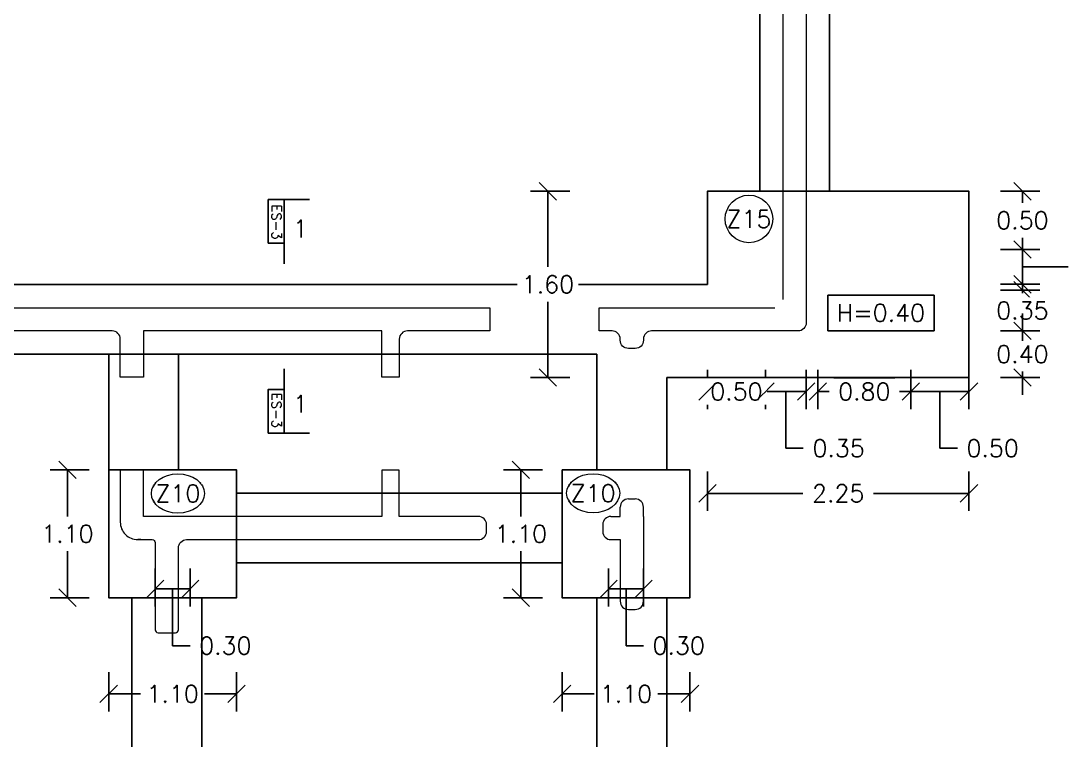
# Model space of a CAD drawing. Header units: metres. Extents: x -25 to 234, y -27 to 52.
# Drawn here: x 94.19 to 103.21, y -11.92 to -5.74 of the extents above; entities that cross this region are included whole.
import ezdxf

# ---------------------------------------------------------------- set-up
doc = ezdxf.new("R2010")
doc.units = ezdxf.units.M
doc.header["$LTSCALE"] = 0.1
doc.header["$MEASUREMENT"] = 0
doc.header["$PDMODE"] = 66
doc.linetypes.add('CONTINUA', pattern=[0])
doc.layers.add('0-S-GRID-IDEN', color=1, linetype='Continuous', lineweight=9)
doc.layers.add('A-WALL', color=7, linetype='Continuous', lineweight=5)
for name, color, linetype in [('DIMENSIONES', 7, 'Continuous'), ('DIMTEXTO', 4, 'Continuous'), ('HATCH', 8, 'Continuous'), ('TEXTOS', 4, 'Continuous'), ('ZAPATAS', 6, 'Continuous')]:
    doc.layers.add(name, color=color, linetype=linetype)
doc.styles.add('SMPLEX', font='simplex.shx')
doc.dimstyles.new('DIM-75', dxfattribs={"dimscale": 0.75, "dimtxt": 0.2, "dimasz": 0.2, "dimexe": 0.2, "dimexo": 0.2, "dimgap": 0.1, "dimtad": 0, "dimtih": 1, "dimtoh": 1, "dimzin": 0, "dimdsep": 46, "dimtxsty": 'SMPLEX', "dimblk1": 'OBLIQUE', "dimblk2": 'OBLIQUE', "dimsah": 1, "dimcen": 0.2, "dimclrd": 4, "dimclre": 4, "dimclrt": 4, "dimadec": 0, "dimazin": 0, "dimtfac": 1, "dimtmove": 1, "dimatfit": 3, "dimldrblk": 'OPEN30', "dimfxl": 0.25, "dimfxlon": 1, "dimtfill": 1, "dimtolj": 1, "dimtzin": 0, "dimarcsym": 0})

# ---------------------------------------------------------------- blocks, each defined once
blk = doc.blocks.new('A$C2bbc346b')
at = {"layer": 'A-WALL', "color": 8}
for p, q in [((7.8, -0.27), (7.8, -6.13)), ((6.4, -7.9952), (6.4, -7.9145)), ((6.47, -7.8445), (6.53, -7.8445)), ((6.6, -7.9945), (6.6, -7.9145)), ((6.32, -7.9945), (6.4, -7.9945)), ((6.6, -7.9945), (6.6, -8.7245)), ((6.25, -8.0645), (6.25, -8.1245)), ((6.32, -8.1945), (6.4, -8.1945)), ((6.4, -8.1945), (6.4, -8.7245)), ((6.47, -8.7945), (6.53, -8.7945)), ((2.425, -8.9945), (2.575, -8.9945))]:
    blk.add_line(p, q, dxfattribs=at)
at = {"layer": 'A-WALL', "color": 8, "transparency": 33554684}
blk.add_line((2.2752, -8.1945), (2.2502, -8.1945), dxfattribs=at)
at = {"layer": 'A-WALL', "color": 8}
for points in [[(8, -0.27), (8, -6.33, -0.414214), (7.93, -6.4), (6.67, -6.4, 0.414214), (6.6, -6.47), (6.6, -6.48, -0.414214), (6.53, -6.55), (6.47, -6.55, -0.414214), (6.4, -6.48), (6.4, -6.47, 0.414214), (6.33, -6.4), (6.22, -6.4), (6.22, -6.2), (7.73, -6.2)], [(0.27, -6.2), (5.28, -6.2), (5.28, -6.4), (4.57, -6.4, 0.414214), (4.5, -6.47), (4.5, -6.7973), (4.35, -6.7973), (4.35, -6.4), (2.3, -6.4), (2.3, -6.7973), (2.1, -6.7973), (2.1, -6.47, 0.414214), (2.03, -6.4), (0.07, -6.4)], [(4.35, -7.9945), (2.3, -7.9945), (2.3, -7.5973), (2.1, -7.5973), (2.1, -8.0445, 0.414214), (2.25, -8.1945), (2.375, -8.1945, -0.414214), (2.4, -8.2195)]]:
    blk.add_lwpolyline(points, format="xyb", dxfattribs=at)
blk.add_lwpolyline([(4.5, -7.9952), (4.5, -7.5973), (4.35, -7.5973), (4.35, -7.9952)], dxfattribs=at)
at = {"layer": 'A-WALL', "color": 8, "transparency": 33554684}
blk.add_lwpolyline([(2.4, -8.2189), (2.4, -8.9695, 0.414214), (2.425, -8.9945), (2.575, -8.9945, 0.414214), (2.6, -8.9695), (2.6, -8.2645, -0.414214), (2.67, -8.1945), (5.18, -8.1945, 0.414214), (5.25, -8.1245), (5.25, -8.0645, 0.414214), (5.18, -7.9945), (4.5, -7.9945)], format="xyb", dxfattribs=at)
at = {"layer": 'A-WALL', "color": 8}
for centre, start, end in [((6.47, -7.9145), 90, 180), ((6.53, -7.9145), 0, 90), ((6.32, -8.0645), 90, 180), ((6.32, -8.1245), 180, 270), ((6.47, -8.7245), 180, 270), ((6.53, -8.7245), 270, 0)]:
    blk.add_arc(centre, 0.07, start, end, dxfattribs=at)
blk = doc.blocks.new('_Oblique')
at = {"color": 0, "linetype": 'ByBlock', "lineweight": -2}
blk.add_line((-0.5, -0.5), (0.5, 0.5), dxfattribs=at)
blk = doc.blocks.new('*D417')
at = {"layer": 'Defpoints', "color": 0, "linetype": 'CONTINUA', "transparency": 16777216}
for p in [(95.3491, -10.3004), (95.6491, -10.3004), (95.6491, -10.6255)]:
    blk.add_point(p, dxfattribs=at)
at = {"layer": 'DIMENSIONES', "color": 4, "linetype": 'CONTINUA', "lineweight": -2, "transparency": 16777216}
for p, q in [((95.3491, -10.4504), (95.3491, -10.7755)), ((95.6491, -10.4504), (95.6491, -10.7755)), ((95.3491, -10.6255), (95.6491, -10.6255)), ((95.4991, -10.6255), (95.4991, -11.113)), ((95.4991, -11.113), (95.6491, -11.113))]:
    blk.add_line(p, q, dxfattribs=at)
at = {"layer": 'DIMENSIONES', "color": 4, "linetype": 'CONTINUA', "lineweight": -2, "transparency": 16777216, "xscale": 0.15, "yscale": 0.15, "zscale": 0.15, "rotation": 180}
blk.add_blockref('_Oblique', (95.3491, -10.6255), dxfattribs=at)
at = {"layer": 'DIMENSIONES', "color": 4, "linetype": 'CONTINUA', "lineweight": -2, "transparency": 16777216, "xscale": 0.15, "yscale": 0.15, "zscale": 0.15}
blk.add_blockref('_Oblique', (95.6491, -10.6255), dxfattribs=at)
at = {"layer": 'DIMENSIONES', "color": 4, "linetype": 'CONTINUA', "transparency": 16777216, "insert": (95.9527, -11.113), "char_height": 0.15, "attachment_point": 5, "style": 'SMPLEX', "bg_fill": 3, "box_fill_scale": 1.25, "bg_fill_color": 256, "bg_fill_true_color": 13158600, "bg_fill_transparency": 0}
blk.add_mtext('\\A1;0.30', dxfattribs=at)
blk = doc.blocks.new('_Open30')
at = {"layer": 'DIMTEXTO', "color": 0, "lineweight": -2}
for p, q in [((-1, 0.268), (0, 0)), ((0, 0), (-1, -0.268)), ((0, 0), (-1, 0))]:
    blk.add_line(p, q, dxfattribs=at)
blk = doc.blocks.new('*D456')
at = {"layer": 'Defpoints', "color": 0, "linetype": 'CONTINUA', "transparency": 16777216}
for p in [(101.0491, -8.0059), (101.8491, -8.0059), (101.8491, -8.928)]:
    blk.add_point(p, dxfattribs=at)
at = {"layer": 'DIMENSIONES', "color": 4, "linetype": 'CONTINUA', "lineweight": -2, "transparency": 16777216}
for p, q in [((101.0491, -8.7405), (101.0491, -9.078)), ((101.8491, -8.7405), (101.8491, -9.078)), ((101.0491, -8.928), (101.1455, -8.928)), ((101.8491, -8.928), (101.7527, -8.928))]:
    blk.add_line(p, q, dxfattribs=at)
at = {"layer": 'DIMENSIONES', "color": 4, "linetype": 'CONTINUA', "lineweight": -2, "transparency": 16777216, "xscale": 0.15, "yscale": 0.15, "zscale": 0.15, "rotation": 180}
blk.add_blockref('_Oblique', (101.0491, -8.928), dxfattribs=at)
at = {"layer": 'DIMENSIONES', "color": 4, "linetype": 'CONTINUA', "lineweight": -2, "transparency": 16777216, "xscale": 0.15, "yscale": 0.15, "zscale": 0.15}
blk.add_blockref('_Oblique', (101.8491, -8.928), dxfattribs=at)
at = {"layer": 'DIMENSIONES', "color": 4, "linetype": 'CONTINUA', "transparency": 16777216, "insert": (101.4491, -8.928), "char_height": 0.15, "attachment_point": 5, "style": 'SMPLEX', "bg_fill": 3, "box_fill_scale": 1.25, "bg_fill_color": 256, "bg_fill_true_color": 13158600, "bg_fill_transparency": 0}
blk.add_mtext('\\A1;0.80', dxfattribs=at)
blk = doc.blocks.new('*D457')
at = {"layer": 'Defpoints', "color": 0, "linetype": 'CONTINUA', "transparency": 16777216}
for p in [(101.8491, -7.7059), (102.809, -7.7059), (102.3505, -8.0059)]:
    blk.add_point(p, dxfattribs=at)
at = {"layer": 'DIMENSIONES', "color": 4, "linetype": 'CONTINUA', "lineweight": -2, "transparency": 16777216}
for p, q in [((102.6215, -7.7059), (102.959, -7.7059)), ((102.809, -8.0059), (102.809, -7.7059)), ((102.809, -7.8559), (103.0509, -7.8559)), ((103.0509, -7.8559), (103.2009, -7.8559)), ((102.6215, -8.0059), (102.959, -8.0059))]:
    blk.add_line(p, q, dxfattribs=at)
at = {"layer": 'DIMENSIONES', "color": 4, "linetype": 'CONTINUA', "lineweight": -2, "transparency": 16777216, "xscale": 0.15, "yscale": 0.15, "zscale": 0.15}
for p, rotation in [((102.809, -7.7059), 90), ((102.809, -8.0059), 270)]:
    blk.add_blockref('_Oblique', p, dxfattribs=dict(at, rotation=rotation))
at = {"layer": 'DIMENSIONES', "color": 4, "linetype": 'CONTINUA', "transparency": 16777216, "insert": (103.5045, -7.8559), "char_height": 0.15, "attachment_point": 5, "style": 'SMPLEX', "bg_fill": 3, "box_fill_scale": 1.25, "bg_fill_color": 256, "bg_fill_true_color": 13158600, "bg_fill_transparency": 0}
blk.add_mtext('\\A1;0.30', dxfattribs=at)
blk = doc.blocks.new('*D458')
at = {"layer": 'Defpoints', "color": 0, "linetype": 'CONTINUA', "transparency": 16777216}
for p in [(100.0991, -8.0069), (102.3491, -8.8616), (102.3491, -9.8033)]:
    blk.add_point(p, dxfattribs=at)
at = {"layer": 'DIMENSIONES', "color": 4, "linetype": 'CONTINUA', "lineweight": -2, "transparency": 16777216}
for p, q in [((100.0991, -9.6158), (100.0991, -9.9533)), ((102.3491, -9.6158), (102.3491, -9.9533)), ((100.0991, -9.8033), (100.9205, -9.8033)), ((102.3491, -9.8033), (101.5277, -9.8033))]:
    blk.add_line(p, q, dxfattribs=at)
at = {"layer": 'DIMENSIONES', "color": 4, "linetype": 'CONTINUA', "lineweight": -2, "transparency": 16777216, "xscale": 0.15, "yscale": 0.15, "zscale": 0.15, "rotation": 180}
blk.add_blockref('_Oblique', (100.0991, -9.8033), dxfattribs=at)
at = {"layer": 'DIMENSIONES', "color": 4, "linetype": 'CONTINUA', "lineweight": -2, "transparency": 16777216, "xscale": 0.15, "yscale": 0.15, "zscale": 0.15}
blk.add_blockref('_Oblique', (102.3491, -9.8033), dxfattribs=at)
at = {"layer": 'DIMENSIONES', "color": 4, "linetype": 'CONTINUA', "transparency": 16777216, "insert": (101.2241, -9.8033), "char_height": 0.15, "attachment_point": 5, "style": 'SMPLEX', "bg_fill": 3, "box_fill_scale": 1.25, "bg_fill_color": 256, "bg_fill_true_color": 13158600, "bg_fill_transparency": 0}
blk.add_mtext('\\A1;2.25', dxfattribs=at)
blk = doc.blocks.new('*D459')
at = {"layer": 'Defpoints', "color": 0, "linetype": 'CONTINUA', "transparency": 16777216}
for p in [(100.9491, -8.0559), (100.9491, -8.4059), (102.809, -8.4059)]:
    blk.add_point(p, dxfattribs=at)
at = {"layer": 'DIMENSIONES', "color": 4, "linetype": 'CONTINUA', "lineweight": -2, "transparency": 16777216}
for p, q in [((102.809, -8.0559), (102.809, -7.9059)), ((102.6215, -8.0559), (102.959, -8.0559)), ((102.809, -8.0559), (102.809, -8.0809)), ((102.809, -8.4059), (102.809, -8.3809)), ((102.6215, -8.4059), (102.959, -8.4059)), ((102.809, -8.4059), (102.809, -8.5559))]:
    blk.add_line(p, q, dxfattribs=at)
at = {"layer": 'DIMENSIONES', "color": 4, "linetype": 'CONTINUA', "lineweight": -2, "transparency": 16777216, "xscale": 0.15, "yscale": 0.15, "zscale": 0.15}
for p, rotation in [((102.809, -8.0559), 270), ((102.809, -8.4059), 90)]:
    blk.add_blockref('_Oblique', p, dxfattribs=dict(at, rotation=rotation))
at = {"layer": 'DIMENSIONES', "color": 4, "linetype": 'CONTINUA', "transparency": 16777216, "insert": (102.809, -8.2309), "char_height": 0.15, "attachment_point": 5, "style": 'SMPLEX', "bg_fill": 3, "box_fill_scale": 1.25, "bg_fill_color": 256, "bg_fill_true_color": 13158600, "bg_fill_transparency": 0}
blk.add_mtext('\\A1;0.35', dxfattribs=at)
blk = doc.blocks.new('*D461')
at = {"layer": 'Defpoints', "color": 0, "linetype": 'CONTINUA', "transparency": 16777216}
for p in [(102.3491, -7.2059), (102.809, -7.2059), (101.8491, -7.7059)]:
    blk.add_point(p, dxfattribs=at)
at = {"layer": 'DIMENSIONES', "color": 4, "linetype": 'CONTINUA', "lineweight": -2, "transparency": 16777216}
for p, q in [((102.6215, -7.2059), (102.959, -7.2059)), ((102.809, -7.2059), (102.809, -7.3059)), ((102.809, -7.7059), (102.809, -7.6059)), ((102.6215, -7.7059), (102.959, -7.7059))]:
    blk.add_line(p, q, dxfattribs=at)
at = {"layer": 'DIMENSIONES', "color": 4, "linetype": 'CONTINUA', "lineweight": -2, "transparency": 16777216, "xscale": 0.15, "yscale": 0.15, "zscale": 0.15}
for p, rotation in [((102.809, -7.2059), 90), ((102.809, -7.7059), 270)]:
    blk.add_blockref('_Oblique', p, dxfattribs=dict(at, rotation=rotation))
at = {"layer": 'DIMENSIONES', "color": 4, "linetype": 'CONTINUA', "transparency": 16777216, "insert": (102.809, -7.4559), "char_height": 0.15, "attachment_point": 5, "style": 'SMPLEX', "bg_fill": 3, "box_fill_scale": 1.25, "bg_fill_color": 256, "bg_fill_true_color": 13158600, "bg_fill_transparency": 0}
blk.add_mtext('\\A1;0.50', dxfattribs=at)
blk = doc.blocks.new('*D462')
at = {"layer": 'Defpoints', "color": 0, "linetype": 'CONTINUA', "transparency": 16777216}
for p in [(101.8491, -8.0059), (102.3491, -8.0064), (101.8491, -8.928)]:
    blk.add_point(p, dxfattribs=at)
at = {"layer": 'DIMENSIONES', "color": 4, "linetype": 'CONTINUA', "lineweight": -2, "transparency": 16777216}
for p, q in [((101.8491, -8.7405), (101.8491, -9.078)), ((102.3491, -8.7405), (102.3491, -9.078)), ((102.3491, -8.928), (101.8491, -8.928)), ((102.0991, -8.928), (102.0991, -9.4155)), ((102.0991, -9.4155), (102.2491, -9.4155))]:
    blk.add_line(p, q, dxfattribs=at)
at = {"layer": 'DIMENSIONES', "color": 4, "linetype": 'CONTINUA', "lineweight": -2, "transparency": 16777216, "xscale": 0.15, "yscale": 0.15, "zscale": 0.15, "rotation": 180}
blk.add_blockref('_Oblique', (101.8491, -8.928), dxfattribs=at)
at = {"layer": 'DIMENSIONES', "color": 4, "linetype": 'CONTINUA', "lineweight": -2, "transparency": 16777216, "xscale": 0.15, "yscale": 0.15, "zscale": 0.15}
blk.add_blockref('_Oblique', (102.3491, -8.928), dxfattribs=at)
at = {"layer": 'DIMENSIONES', "color": 4, "linetype": 'CONTINUA', "transparency": 16777216, "insert": (102.5527, -9.4155), "char_height": 0.15, "attachment_point": 5, "style": 'SMPLEX', "bg_fill": 3, "box_fill_scale": 1.25, "bg_fill_color": 256, "bg_fill_true_color": 13158600, "bg_fill_transparency": 0}
blk.add_mtext('\\A1;0.50', dxfattribs=at)
blk = doc.blocks.new('*D460')
at = {"layer": 'Defpoints', "color": 0, "linetype": 'CONTINUA', "transparency": 16777216}
for p in [(100.5991, -8.4059), (100.9491, -8.4059), (100.5991, -8.928)]:
    blk.add_point(p, dxfattribs=at)
at = {"layer": 'DIMENSIONES', "color": 4, "linetype": 'CONTINUA', "lineweight": -2, "transparency": 16777216}
for p, q in [((100.5991, -8.7405), (100.5991, -9.078)), ((100.9491, -8.7405), (100.9491, -9.078)), ((100.9491, -8.928), (100.5991, -8.928)), ((100.7741, -8.928), (100.7741, -9.4155)), ((100.7741, -9.4155), (100.9241, -9.4155))]:
    blk.add_line(p, q, dxfattribs=at)
at = {"layer": 'DIMENSIONES', "color": 4, "linetype": 'CONTINUA', "lineweight": -2, "transparency": 16777216, "xscale": 0.15, "yscale": 0.15, "zscale": 0.15, "rotation": 180}
blk.add_blockref('_Oblique', (100.5991, -8.928), dxfattribs=at)
at = {"layer": 'DIMENSIONES', "color": 4, "linetype": 'CONTINUA', "lineweight": -2, "transparency": 16777216, "xscale": 0.15, "yscale": 0.15, "zscale": 0.15}
blk.add_blockref('_Oblique', (100.9491, -8.928), dxfattribs=at)
at = {"layer": 'DIMENSIONES', "color": 4, "linetype": 'CONTINUA', "transparency": 16777216, "insert": (101.2277, -9.4155), "char_height": 0.15, "attachment_point": 5, "style": 'SMPLEX', "bg_fill": 3, "box_fill_scale": 1.25, "bg_fill_color": 256, "bg_fill_true_color": 13158600, "bg_fill_transparency": 0}
blk.add_mtext('\\A1;0.35', dxfattribs=at)
blk = doc.blocks.new('*D544')
at = {"layer": 'Defpoints', "color": 0, "linetype": 'CONTINUA', "transparency": 16777216}
for p in [(94.9491, -10.7004), (96.0491, -10.7004), (96.0491, -11.5277)]:
    blk.add_point(p, dxfattribs=at)
at = {"layer": 'DIMENSIONES', "color": 4, "linetype": 'CONTINUA', "lineweight": -2, "transparency": 16777216}
for p, q in [((94.9491, -11.3402), (94.9491, -11.6777)), ((96.0491, -11.3402), (96.0491, -11.6777)), ((94.9491, -11.5277), (95.2241, -11.5277)), ((96.0491, -11.5277), (95.7741, -11.5277))]:
    blk.add_line(p, q, dxfattribs=at)
at = {"layer": 'DIMENSIONES', "color": 4, "linetype": 'CONTINUA', "lineweight": -2, "transparency": 16777216, "xscale": 0.15, "yscale": 0.15, "zscale": 0.15, "rotation": 180}
blk.add_blockref('_Oblique', (94.9491, -11.5277), dxfattribs=at)
at = {"layer": 'DIMENSIONES', "color": 4, "linetype": 'CONTINUA', "lineweight": -2, "transparency": 16777216, "xscale": 0.15, "yscale": 0.15, "zscale": 0.15}
blk.add_blockref('_Oblique', (96.0491, -11.5277), dxfattribs=at)
at = {"layer": 'DIMENSIONES', "color": 4, "linetype": 'CONTINUA', "transparency": 16777216, "insert": (95.4991, -11.5277), "char_height": 0.15, "attachment_point": 5, "style": 'SMPLEX', "bg_fill": 3, "box_fill_scale": 1.25, "bg_fill_color": 256, "bg_fill_true_color": 13158600, "bg_fill_transparency": 0}
blk.add_mtext('\\A1;1.10', dxfattribs=at)
blk = doc.blocks.new('*D545')
at = {"layer": 'Defpoints', "color": 0, "linetype": 'CONTINUA', "transparency": 16777216}
for p in [(94.5946, -9.6015), (94.9491, -9.6015), (94.9491, -10.7004)]:
    blk.add_point(p, dxfattribs=at)
at = {"layer": 'DIMENSIONES', "color": 4, "linetype": 'CONTINUA', "lineweight": -2, "transparency": 16777216}
for p, q in [((94.7821, -9.6015), (94.4446, -9.6015)), ((94.5946, -9.6015), (94.5946, -10.0009)), ((94.5946, -10.7004), (94.5946, -10.3009)), ((94.7821, -10.7004), (94.4446, -10.7004))]:
    blk.add_line(p, q, dxfattribs=at)
at = {"layer": 'DIMENSIONES', "color": 4, "linetype": 'CONTINUA', "lineweight": -2, "transparency": 16777216, "xscale": 0.15, "yscale": 0.15, "zscale": 0.15}
for p, rotation in [((94.5946, -9.6015), 90), ((94.5946, -10.7004), 270)]:
    blk.add_blockref('_Oblique', p, dxfattribs=dict(at, rotation=rotation))
at = {"layer": 'DIMENSIONES', "color": 4, "linetype": 'CONTINUA', "transparency": 16777216, "insert": (94.5946, -10.1509), "char_height": 0.15, "attachment_point": 5, "style": 'SMPLEX', "bg_fill": 3, "box_fill_scale": 1.25, "bg_fill_color": 256, "bg_fill_true_color": 13158600, "bg_fill_transparency": 0}
blk.add_mtext('\\A1;1.10', dxfattribs=at)
blk = doc.blocks.new('*D546')
at = {"layer": 'Defpoints', "color": 0, "linetype": 'CONTINUA', "transparency": 16777216}
for p in [(99.2491, -10.3004), (99.5491, -10.3004), (99.5491, -10.6255)]:
    blk.add_point(p, dxfattribs=at)
at = {"layer": 'DIMENSIONES', "color": 4, "linetype": 'CONTINUA', "lineweight": -2, "transparency": 16777216}
for p, q in [((99.2491, -10.4504), (99.2491, -10.7755)), ((99.5491, -10.4504), (99.5491, -10.7755)), ((99.2491, -10.6255), (99.5491, -10.6255)), ((99.3991, -10.6255), (99.3991, -11.113)), ((99.3991, -11.113), (99.5491, -11.113))]:
    blk.add_line(p, q, dxfattribs=at)
at = {"layer": 'DIMENSIONES', "color": 4, "linetype": 'CONTINUA', "lineweight": -2, "transparency": 16777216, "xscale": 0.15, "yscale": 0.15, "zscale": 0.15, "rotation": 180}
blk.add_blockref('_Oblique', (99.2491, -10.6255), dxfattribs=at)
at = {"layer": 'DIMENSIONES', "color": 4, "linetype": 'CONTINUA', "lineweight": -2, "transparency": 16777216, "xscale": 0.15, "yscale": 0.15, "zscale": 0.15}
blk.add_blockref('_Oblique', (99.5491, -10.6255), dxfattribs=at)
at = {"layer": 'DIMENSIONES', "color": 4, "linetype": 'CONTINUA', "transparency": 16777216, "insert": (99.8527, -11.113), "char_height": 0.15, "attachment_point": 5, "style": 'SMPLEX', "bg_fill": 3, "box_fill_scale": 1.25, "bg_fill_color": 256, "bg_fill_true_color": 13158600, "bg_fill_transparency": 0}
blk.add_mtext('\\A1;0.30', dxfattribs=at)
blk = doc.blocks.new('*D547')
at = {"layer": 'Defpoints', "color": 0, "linetype": 'CONTINUA', "transparency": 16777216}
for p in [(98.8491, -10.7004), (99.9491, -10.7004), (99.9491, -11.5277)]:
    blk.add_point(p, dxfattribs=at)
at = {"layer": 'DIMENSIONES', "color": 4, "linetype": 'CONTINUA', "lineweight": -2, "transparency": 16777216}
for p, q in [((98.8491, -11.3402), (98.8491, -11.6777)), ((99.9491, -11.3402), (99.9491, -11.6777)), ((98.8491, -11.5277), (99.1241, -11.5277)), ((99.9491, -11.5277), (99.6741, -11.5277))]:
    blk.add_line(p, q, dxfattribs=at)
at = {"layer": 'DIMENSIONES', "color": 4, "linetype": 'CONTINUA', "lineweight": -2, "transparency": 16777216, "xscale": 0.15, "yscale": 0.15, "zscale": 0.15, "rotation": 180}
blk.add_blockref('_Oblique', (98.8491, -11.5277), dxfattribs=at)
at = {"layer": 'DIMENSIONES', "color": 4, "linetype": 'CONTINUA', "lineweight": -2, "transparency": 16777216, "xscale": 0.15, "yscale": 0.15, "zscale": 0.15}
blk.add_blockref('_Oblique', (99.9491, -11.5277), dxfattribs=at)
at = {"layer": 'DIMENSIONES', "color": 4, "linetype": 'CONTINUA', "transparency": 16777216, "insert": (99.3991, -11.5277), "char_height": 0.15, "attachment_point": 5, "style": 'SMPLEX', "bg_fill": 3, "box_fill_scale": 1.25, "bg_fill_color": 256, "bg_fill_true_color": 13158600, "bg_fill_transparency": 0}
blk.add_mtext('\\A1;1.10', dxfattribs=at)
blk = doc.blocks.new('*D548')
at = {"layer": 'Defpoints', "color": 0, "linetype": 'CONTINUA', "transparency": 16777216}
for p in [(98.4946, -9.6015), (98.8491, -9.6015), (98.8491, -10.7004)]:
    blk.add_point(p, dxfattribs=at)
at = {"layer": 'DIMENSIONES', "color": 4, "linetype": 'CONTINUA', "lineweight": -2, "transparency": 16777216}
for p, q in [((98.6821, -9.6015), (98.3446, -9.6015)), ((98.4946, -9.6015), (98.4946, -10.0009)), ((98.4946, -10.7004), (98.4946, -10.3009)), ((98.6821, -10.7004), (98.3446, -10.7004))]:
    blk.add_line(p, q, dxfattribs=at)
at = {"layer": 'DIMENSIONES', "color": 4, "linetype": 'CONTINUA', "lineweight": -2, "transparency": 16777216, "xscale": 0.15, "yscale": 0.15, "zscale": 0.15}
for p, rotation in [((98.4946, -9.6015), 90), ((98.4946, -10.7004), 270)]:
    blk.add_blockref('_Oblique', p, dxfattribs=dict(at, rotation=rotation))
at = {"layer": 'DIMENSIONES', "color": 4, "linetype": 'CONTINUA', "transparency": 16777216, "insert": (98.4946, -10.1509), "char_height": 0.15, "attachment_point": 5, "style": 'SMPLEX', "bg_fill": 3, "box_fill_scale": 1.25, "bg_fill_color": 256, "bg_fill_true_color": 13158600, "bg_fill_transparency": 0}
blk.add_mtext('\\A1;1.10', dxfattribs=at)
blk = doc.blocks.new('*D966')
at = {"layer": 'Defpoints', "color": 0, "linetype": 'CONTINUA', "transparency": 16777216}
for p in [(100.5991, -8.4059), (100.5991, -8.8069), (102.809, -8.8069)]:
    blk.add_point(p, dxfattribs=at)
at = {"layer": 'DIMTEXTO', "color": 4, "linetype": 'CONTINUA', "lineweight": -2, "transparency": 16777216}
for p, q in [((102.809, -8.4059), (102.809, -8.2559)), ((102.6215, -8.4059), (102.959, -8.4059)), ((102.809, -8.4059), (102.809, -8.4564)), ((102.6215, -8.8069), (102.959, -8.8069)), ((102.809, -8.8069), (102.809, -8.7564)), ((102.809, -8.8069), (102.809, -8.9569))]:
    blk.add_line(p, q, dxfattribs=at)
at = {"layer": 'DIMTEXTO', "color": 4, "linetype": 'CONTINUA', "lineweight": -2, "transparency": 16777216, "xscale": 0.15, "yscale": 0.15, "zscale": 0.15}
for p, rotation in [((102.809, -8.4059), 270), ((102.809, -8.8069), 90)]:
    blk.add_blockref('_Oblique', p, dxfattribs=dict(at, rotation=rotation))
at = {"layer": 'DIMTEXTO', "color": 4, "linetype": 'CONTINUA', "transparency": 16777216, "insert": (102.809, -8.6064), "char_height": 0.15, "attachment_point": 5, "style": 'SMPLEX', "bg_fill": 3, "box_fill_scale": 1.25, "bg_fill_color": 256, "bg_fill_true_color": 13158600, "bg_fill_transparency": 0}
blk.add_mtext('\\A1;0.40', dxfattribs=at)
blk = doc.blocks.new('*D968')
at = {"layer": 'Defpoints', "color": 0, "linetype": 'CONTINUA', "transparency": 16777216}
for p in [(100.0991, -8.0059), (100.5991, -8.0064)]:
    blk.add_point(p, dxfattribs=at)
at = {"layer": 'DIMENSIONES', "color": 4, "linetype": 'CONTINUA', "lineweight": -2, "transparency": 16777216}
for p, q in [((100.0991, -8.7405), (100.0991, -9.078)), ((100.5991, -8.7405), (100.5991, -9.078)), ((100.5991, -8.928), (100.0991, -8.928))]:
    blk.add_line(p, q, dxfattribs=at)
at = {"layer": 'DIMENSIONES', "color": 4, "linetype": 'CONTINUA', "transparency": 16777216, "insert": (100.3491, -8.928), "char_height": 0.15, "attachment_point": 5, "style": 'SMPLEX', "bg_fill": 3, "box_fill_scale": 1.25, "bg_fill_color": 256, "bg_fill_true_color": 13158600, "bg_fill_transparency": 0}
blk.add_mtext('\\A1;0.50', dxfattribs=at)
at = {"layer": 'Defpoints', "color": 0, "linetype": 'CONTINUA', "transparency": 16777216}
blk.add_point((100.0991, -8.928), dxfattribs=at)
at = {"layer": 'DIMENSIONES', "color": 4, "linetype": 'CONTINUA', "lineweight": -2, "transparency": 16777216, "xscale": 0.15, "yscale": 0.15, "zscale": 0.15, "rotation": 180}
blk.add_blockref('_Oblique', (100.0991, -8.928), dxfattribs=at)
at = {"layer": 'DIMENSIONES', "color": 4, "linetype": 'CONTINUA', "lineweight": -2, "transparency": 16777216, "xscale": 0.15, "yscale": 0.15, "zscale": 0.15}
blk.add_blockref('_Oblique', (100.5991, -8.928), dxfattribs=at)
blk = doc.blocks.new('*D969')
at = {"layer": 'Defpoints', "color": 0, "linetype": 'CONTINUA', "transparency": 16777216}
for p in [(98.7272, -7.2059), (100.0991, -7.2059), (99.7491, -8.8069)]:
    blk.add_point(p, dxfattribs=at)
at = {"layer": 'DIMTEXTO', "color": 4, "linetype": 'CONTINUA', "lineweight": -2, "transparency": 16777216}
for p, q in [((98.9147, -7.2059), (98.5772, -7.2059)), ((98.7272, -7.2059), (98.7272, -7.8564)), ((98.7272, -8.8069), (98.7272, -8.1564)), ((98.9147, -8.8069), (98.5772, -8.8069))]:
    blk.add_line(p, q, dxfattribs=at)
at = {"layer": 'DIMTEXTO', "color": 4, "linetype": 'CONTINUA', "lineweight": -2, "transparency": 16777216, "xscale": 0.15, "yscale": 0.15, "zscale": 0.15}
for p, rotation in [((98.7272, -7.2059), 90), ((98.7272, -8.8069), 270)]:
    blk.add_blockref('_Oblique', p, dxfattribs=dict(at, rotation=rotation))
at = {"layer": 'DIMTEXTO', "color": 4, "linetype": 'CONTINUA', "transparency": 16777216, "insert": (98.7272, -8.0064), "char_height": 0.15, "attachment_point": 5, "style": 'SMPLEX', "bg_fill": 3, "box_fill_scale": 1.25, "bg_fill_color": 256, "bg_fill_true_color": 13158600, "bg_fill_transparency": 0}
blk.add_mtext('\\A1;1.60', dxfattribs=at)

msp = doc.modelspace()

# ---------------------------------------------------------------- linework, layer by layer
at = {"layer": 'TEXTOS', "color": 6, "linetype": 'Continuous', "ltscale": 0.01}
for p, q in [((96.3221, -7.2756), (96.6756, -7.2756)), ((96.3221, -9.2861), (96.6756, -9.2861))]:
    msp.add_line(p, q, dxfattribs=at)
at = {"layer": 'TEXTOS', "color": 5, "linetype": 'Continuous', "ltscale": 0.01}
for p, q in [((96.4581, -7.8298), (96.4581, -7.2756)), ((96.4581, -8.7319), (96.4581, -9.2861))]:
    msp.add_line(p, q, dxfattribs=at)
at = {"layer": 'TEXTOS', "color": 8, "linetype": 'Continuous', "ltscale": 0.01}
for points in [[(96.3221, -7.2756), (96.4581, -7.2756), (96.4581, -7.6516), (96.3221, -7.6516)], [(96.3221, -9.2861), (96.4581, -9.2861), (96.4581, -8.9101), (96.3221, -8.9101)]]:
    msp.add_lwpolyline(points, close=True, dxfattribs=at)
at = {"layer": 'ZAPATAS', "lineweight": 25}
for p, q in [((100.5491, -7.2059), (100.5491, -2.8559)), ((101.1491, -2.8559), (101.1491, -7.2059)), ((93.7991, -8.6069), (99.1491, -8.6069)), ((95.5491, -9.6015), (95.5491, -8.6069)), ((99.1491, -9.6015), (99.1491, -8.6069)), ((99.7491, -9.6015), (99.7491, -8.8069))]:
    msp.add_line(p, q, dxfattribs=at)

# ---------------------------------------------------------------- block references
at = {"layer": 'HATCH', "ltscale": 0.2}
msp.add_blockref('A$C2bbc346b', (92.9491, -2.0069), dxfattribs=at)

# ---------------------------------------------------------------- texts
at = {"layer": 'TEXTOS', "color": 4, "ltscale": 0.5, "char_height": 0.0825, "attachment_point": 5, "rotation": 270, "style": 'SMPLEX'}
for insert in [(96.3937, -7.4711), (96.3937, -9.0906)]:
    msp.add_mtext('ES-3', dxfattribs=dict(at, insert=insert))

# ---------------------------------------------------------------- next in the draw order: texts
at = {"layer": 'DIMTEXTO', "color": 4, "lineweight": -3, "char_height": 0.15, "attachment_point": 5, "style": 'SMPLEX', "bg_fill": 3, "box_fill_scale": 1.1, "bg_fill_color": 256, "bg_fill_true_color": 13158600, "bg_fill_transparency": 0}
for insert in [(96.5981, -7.5274), (96.5981, -9.0343)]:
    msp.add_mtext('1', dxfattribs=dict(at, insert=insert))

# ---------------------------------------------------------------- next in the draw order: dimensions: what is measured, and where the dimension line sits
at = {"layer": 'DIMENSIONES', "linetype": 'CONTINUA'}
for base, p1, p2, picture, middle in [((101.8491, -8.928), (101.0491, -8.0059), (101.8491, -8.0059), '*D456', (101.4491, -8.928)), ((95.6491, -10.6255), (95.3491, -10.3004), (95.6491, -10.3004), '*D417', (95.7241, -11.113)), ((99.5491, -10.6255), (99.2491, -10.3004), (99.5491, -10.3004), '*D546', (99.6241, -11.113))]:
    dim = msp.add_linear_dim(base=base, p1=p1, p2=p2, dimstyle='DIM-75', dxfattribs=at)
    dim.commit()
    dim.dimension.update_dxf_attribs({"geometry": picture, "text_midpoint": middle})

# ---------------------------------------------------------------- next in the draw order: linework, layer by layer
at = {"layer": 'ZAPATAS', "lineweight": 25}
for points in [[(94.9491, -9.6015), (96.0491, -9.6015), (96.0491, -10.7004), (94.9491, -10.7004)], [(98.8491, -9.6015), (99.9491, -9.6015), (99.9491, -10.7004), (98.8491, -10.7004)]]:
    msp.add_lwpolyline(points, close=True, dxfattribs=at)

# ---------------------------------------------------------------- next in the draw order: dimensions: what is measured, and where the dimension line sits
at = {"layer": 'DIMENSIONES', "linetype": 'CONTINUA'}
dim = msp.add_linear_dim(base=(102.809, -7.7059), p1=(102.3505, -8.0059), p2=(101.8491, -7.7059), angle=90, dimstyle='DIM-75', dxfattribs=at)
dim.commit()
dim.dimension.update_dxf_attribs({"geometry": '*D457', "text_midpoint": (103.2759, -7.8559), "dimtype": 160})

# ---------------------------------------------------------------- next in the draw order: linework, layer by layer
at = {"layer": 'ZAPATAS', "lineweight": 25}
msp.add_lwpolyline([(100.0991, -8.0069), (100.0991, -7.2059), (102.3491, -7.2059), (102.3491, -8.8069), (100.0991, -8.8069), (100.0991, -8.8069)], dxfattribs=at)

# ---------------------------------------------------------------- next in the draw order: texts
at = {"layer": 'DIMTEXTO', "color": 4, "char_height": 0.15, "attachment_point": 5, "rotation": 0, "style": 'SMPLEX', "bg_fill": 3, "box_fill_scale": 1.1, "bg_fill_color": 256, "bg_fill_true_color": 13158600, "bg_fill_transparency": 0}
for insert in [(95.5446, -9.8045), (99.1166, -9.8023)]:
    msp.add_mtext('\\A1;Z10', dxfattribs=dict(at, insert=insert))

# ---------------------------------------------------------------- next in the draw order: dimensions: what is measured, and where the dimension line sits
at = {"layer": 'DIMENSIONES', "linetype": 'CONTINUA'}
for base, p1, p2, picture, middle in [((96.0491, -11.5277), (94.9491, -10.7004), (96.0491, -10.7004), '*D544', (95.4991, -11.5277)), ((99.9491, -11.5277), (98.8491, -10.7004), (99.9491, -10.7004), '*D547', (99.3991, -11.5277))]:
    dim = msp.add_linear_dim(base=base, p1=p1, p2=p2, dimstyle='DIM-75', dxfattribs=at)
    dim.commit()
    dim.dimension.update_dxf_attribs({"geometry": picture, "text_midpoint": middle})

# ---------------------------------------------------------------- next in the draw order: linework, layer by layer
at = {"layer": '0-S-GRID-IDEN'}
msp.add_ellipse((95.5446, -9.8045), major_axis=(0.2285, 0), ratio=0.736432, dxfattribs=at)
at = {"layer": 'ZAPATAS', "lineweight": 25}
for p, q in [((95.1491, -13.3015), (95.1491, -10.7004)), ((95.7491, -13.3015), (95.7491, -10.7004)), ((99.1491, -13.3015), (99.1491, -10.7004)), ((99.7491, -13.3015), (99.7491, -10.7004))]:
    msp.add_line(p, q, dxfattribs=at)

# ---------------------------------------------------------------- next in the draw order: texts
at = {"layer": 'DIMTEXTO', "color": 4, "insert": (100.4567, -7.444), "char_height": 0.15, "attachment_point": 5, "rotation": 0, "style": 'SMPLEX', "bg_fill": 3, "box_fill_scale": 1.1, "bg_fill_color": 256, "bg_fill_true_color": 13158600, "bg_fill_transparency": 0}
msp.add_mtext('\\A1;Z15', dxfattribs=at)

# ---------------------------------------------------------------- next in the draw order: dimensions: what is measured, and where the dimension line sits
at = {"layer": 'DIMENSIONES', "linetype": 'CONTINUA'}
for base, p1, p2, picture, middle in [((102.809, -7.2059), (101.8491, -7.7059), (102.3491, -7.2059), '*D461', (102.809, -7.4559)), ((94.5946, -9.6015), (94.9491, -10.7004), (94.9491, -9.6015), '*D545', (94.5946, -10.1509)), ((98.4946, -9.6015), (98.8491, -10.7004), (98.8491, -9.6015), '*D548', (98.4946, -10.1509))]:
    dim = msp.add_linear_dim(base=base, p1=p1, p2=p2, angle=90, dimstyle='DIM-75', dxfattribs=at)
    dim.commit()
    dim.dimension.update_dxf_attribs({"geometry": picture, "text_midpoint": middle})
dim = msp.add_linear_dim(base=(102.3491, -9.8033), p1=(100.0991, -8.0069), p2=(102.3491, -8.8616), dimstyle='DIM-75', dxfattribs=at)
dim.commit()
dim.dimension.update_dxf_attribs({"geometry": '*D458', "text_midpoint": (101.2241, -9.8033)})

# ---------------------------------------------------------------- next in the draw order: linework, layer by layer
at = {"layer": '0-S-GRID-IDEN'}
msp.add_circle((100.4567, -7.444), 0.2047, dxfattribs=at)
msp.add_ellipse((99.1166, -9.8023), major_axis=(0.2285, 0), ratio=0.736432, dxfattribs=at)
at = {"layer": 'ZAPATAS', "lineweight": 25}
for p, q in [((93.7991, -8.0069), (100.0991, -8.0069)), ((94.9491, -9.6015), (94.9491, -8.6069)), ((99.7491, -8.8069), (100.0991, -8.8069)), ((96.0491, -9.8015), (98.8491, -9.8015)), ((96.0491, -10.4015), (98.857, -10.4015))]:
    msp.add_line(p, q, dxfattribs=at)

# ---------------------------------------------------------------- next in the draw order: dimensions: what is measured, and where the dimension line sits
at = {"layer": 'DIMENSIONES', "linetype": 'CONTINUA'}
dim = msp.add_linear_dim(base=(102.809, -8.4059), p1=(100.9491, -8.0559), p2=(100.9491, -8.4059), angle=90, dimstyle='DIM-75', dxfattribs=at)
dim.commit()
dim.dimension.update_dxf_attribs({"geometry": '*D459', "text_midpoint": (102.809, -8.2309)})

# ---------------------------------------------------------------- next in the draw order: dimensions: what is measured, and where the dimension line sits
for base, p1, p2, picture, middle in [((101.8491, -8.928), (102.3491, -8.0064), (101.8491, -8.0059), '*D462', (102.3241, -9.4155)), ((100.5991, -8.928), (100.9491, -8.4059), (100.5991, -8.4059), '*D460', (100.9991, -9.4155))]:
    dim = msp.add_linear_dim(base=base, p1=p1, p2=p2, dimstyle='DIM-75', dxfattribs=at)
    dim.commit()
    dim.dimension.update_dxf_attribs({"geometry": picture, "text_midpoint": middle})

# ---------------------------------------------------------------- next in the draw order: linework, layer by layer
at = {"layer": 'DIMTEXTO', "color": 4}
msp.add_lwpolyline([(102.0486, -8.0999), (101.1361, -8.0999), (101.1361, -8.4055), (102.0486, -8.4055)], close=True, dxfattribs=at)

# ---------------------------------------------------------------- next in the draw order: texts
at = {"layer": 'DIMTEXTO', "color": 4, "insert": (101.5917, -8.2509), "char_height": 0.15, "attachment_point": 5, "rotation": 0, "style": 'SMPLEX', "bg_fill": 3, "box_fill_scale": 1.1, "bg_fill_color": 256, "bg_fill_true_color": 13158600, "bg_fill_transparency": 0}
msp.add_mtext('\\A1;H=0.40', dxfattribs=at)

# ---------------------------------------------------------------- next in the draw order: dimensions: what is measured, and where the dimension line sits
at = {"layer": 'DIMTEXTO', "linetype": 'CONTINUA'}
dim = msp.add_linear_dim(base=(102.809, -8.8069), p1=(100.5991, -8.4059), p2=(100.5991, -8.8069), angle=90, dimstyle='DIM-75', dxfattribs=at)
dim.commit()
dim.dimension.update_dxf_attribs({"geometry": '*D966', "text_midpoint": (102.809, -8.6064)})

# ---------------------------------------------------------------- next in the draw order: dimensions: what is measured, and where the dimension line sits
at = {"layer": 'DIMENSIONES', "linetype": 'CONTINUA'}
dim = msp.add_linear_dim(base=(100.0991, -8.928), p1=(100.5991, -8.0064), p2=(100.0991, -8.0059), dimstyle='DIM-75', dxfattribs=at)
dim.commit()
dim.dimension.update_dxf_attribs({"geometry": '*D968', "text_midpoint": (100.3491, -8.928), "dimtype": 160})

# ---------------------------------------------------------------- next in the draw order: dimensions: what is measured, and where the dimension line sits
at = {"layer": 'DIMTEXTO', "linetype": 'CONTINUA'}
dim = msp.add_linear_dim(base=(98.7272, -7.2059), p1=(99.7491, -8.8069), p2=(100.0991, -7.2059), angle=90, dimstyle='DIM-75', dxfattribs=at)
dim.commit()
dim.dimension.update_dxf_attribs({"geometry": '*D969', "text_midpoint": (98.7272, -8.0064)})

doc.saveas('drawing.dxf')
